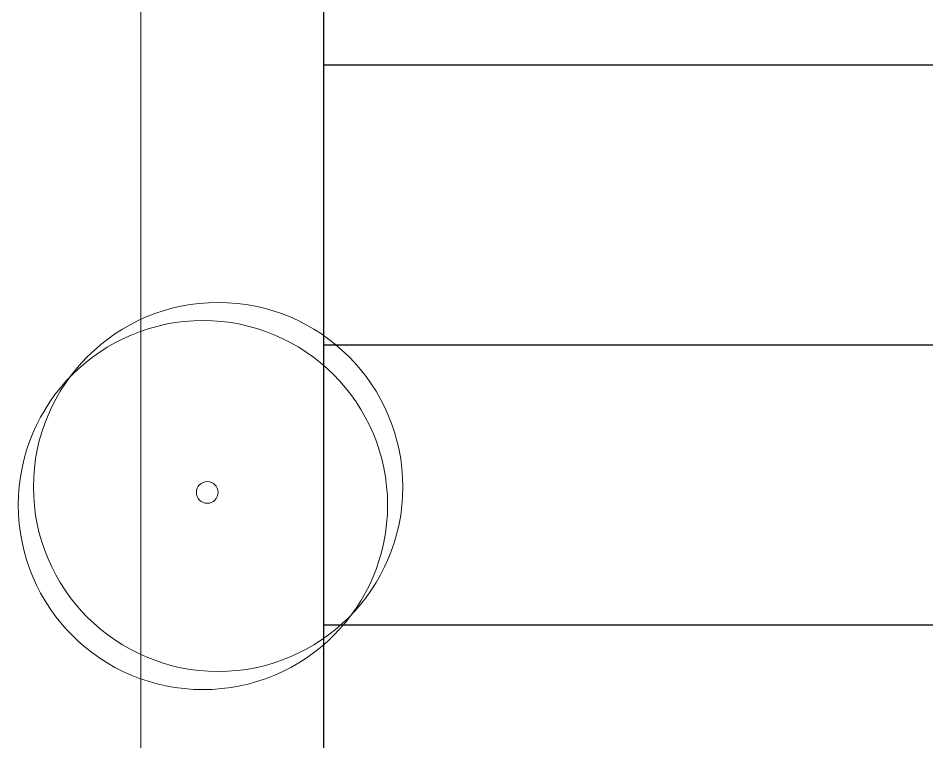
# Model space of a CAD drawing. Header units: metres. Extents: x 0 to 570, y -16 to 122.
# Drawn here: x 407.61 to 415.11, y 58.79 to 64.73 of the extents above; entities that cross this region are included whole.
import ezdxf

# ---------------------------------------------------------------- set-up
doc = ezdxf.new("R2010")
doc.units = ezdxf.units.M
doc.layers.add('ARQ- ARBOLES', color=85, linetype='Continuous', lineweight=13)
doc.layers.add('ARQ-ZONAS VERDES', color=82, linetype='Continuous', lineweight=13)
doc.layers.add('ARQ-SUELO', color=252, linetype='Continuous')

# ---------------------------------------------------------------- blocks, each defined once
blk = doc.blocks.new('ARBOL')
at = {"layer": 'ARQ- ARBOLES'}
for centre, radius in [((128.7315, 225.1114), 1.5154), ((128.8565, 224.9627), 1.5154), ((128.8208, 225.0668), 0.0892)]:
    blk.add_circle(centre, radius, dxfattribs=at)

msp = doc.modelspace()

# ---------------------------------------------------------------- linework, layer by layer
at = {"layer": 'ARQ-SUELO'}
for points in [[(410.1112, 101.1499), (410.1112, 52.8499)], [(410.1112, 64.3499), (415.1112, 64.3499)], [(410.1112, 62.0499), (415.1112, 62.0499)], [(410.1112, 59.7499), (415.1112, 59.7499)]]:
    msp.add_lwpolyline(points, dxfattribs=at)
at = {"layer": 'ARQ-ZONAS VERDES'}
msp.add_lwpolyline([(410.1112, 76.7499), (408.6112, 76.7499), (408.6112, 52.8499), (410.1112, 52.8499), (410.1112, 73.5499)], dxfattribs=at)

# ---------------------------------------------------------------- block references
at = {"layer": 'ARQ-ZONAS VERDES', "xscale": -1}
msp.add_blockref('ARBOL', (537.9784, -164.2285), dxfattribs=at)

doc.saveas('drawing.dxf')
